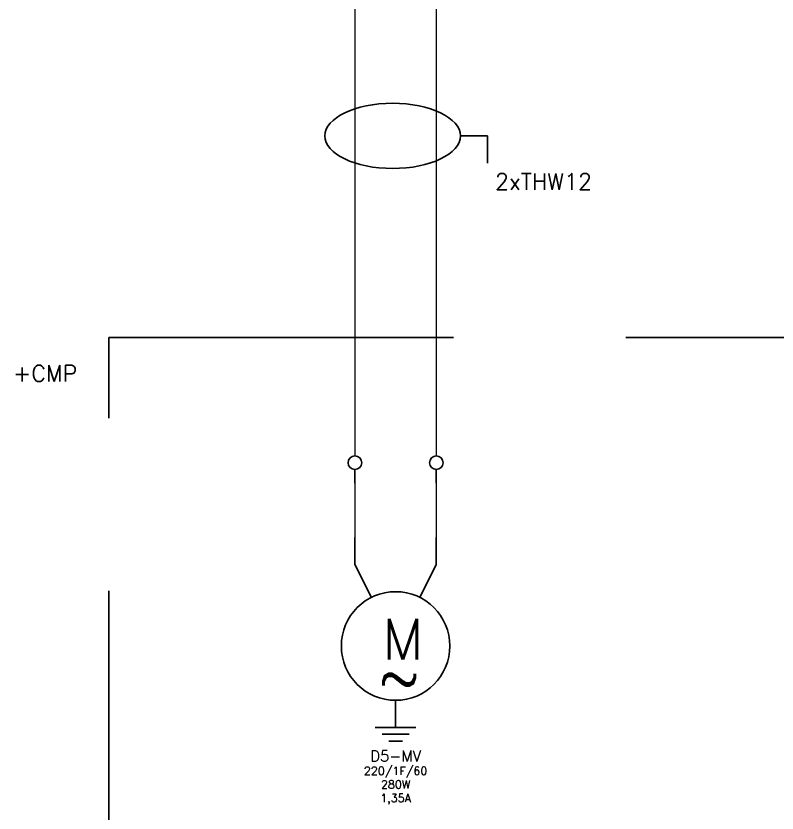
# Model space of a CAD drawing. Header units: inches. Extents: x 75782 to 87231, y -34126 to -18655.
# Drawn here: x 78975.5 to 79256, y -29908.2 to -29614.6 of the extents above; entities that cross this region are included whole.
import ezdxf
from ezdxf.enums import TextEntityAlignment as Align

# ---------------------------------------------------------------- set-up
doc = ezdxf.new("R2010")
doc.units = ezdxf.units.IN
doc.header["$MEASUREMENT"] = 0
doc.linetypes.add('DASHED', pattern=[19.05, 12.7, -6.35])
doc.layers.add('A-Cables 220V', color=6, linetype='Continuous', lineweight=18)
doc.layers.add('TEXTOS', color=7, linetype='Continuous')
doc.styles.get("Standard").update_dxf_attribs({"font": 'ROMANS.SHX'})

# ---------------------------------------------------------------- blocks, each defined once
blk = doc.blocks.new('2F motor')
for p, q in [((0, 0), (0, -10)), ((30, 0), (30, -10)), ((6.06, -22.11), (0, -10)), ((23.94, -22.11), (30, -10)), ((15, -60), (15, -70)), ((7.5, -70), (22.5, -70)), ((10, -72.5), (20, -72.5)), ((12.5, -75), (17.5, -75))]:
    blk.add_line(p, q)
blk.add_circle((15, -40), 20)
blk.add_text('M', height=15).set_placement((10, -45))
at = {"insert": (8.55, -43.83), "char_height": 15, "width": 78.3035, "attachment_point": 1}
blk.add_mtext('{\\Fsimplex|c0;~}', dxfattribs=at)
at = {"flags": 4}
for tag, height, p in [('NAME', 4, (15, -82.5)), ('VOLTAJE', 3, (15, -87.5)), ('HP', 3, (15, -92.5)), ('CURRENT', 3, (15, -97.5))]:
    blk.add_attdef(tag, text='', height=height, dxfattribs=at).set_placement(p, align=Align.CENTER)

msp = doc.modelspace()

# ---------------------------------------------------------------- linework, layer by layer
at = {"ltscale": 0.1}
for p, q in [((79139.32, -29658.75), (79149.32, -29658.75)), ((79149.32, -29658.75), (79149.32, -29668.75))]:
    msp.add_line(p, q, dxfattribs=at)
for p, q in [((79100.41, -29786.64), (79100.41, -29781.64)), ((79130.41, -29786.64), (79130.41, -29781.64))]:
    msp.add_line(p, q)
at = {"linetype": 'DASHED', "ltscale": 10}
msp.add_lwpolyline([(79009.7, -29733.01), (79896.56, -29733.01), (79896.56, -29953.26), (79009.7, -29953.26)], close=True, dxfattribs=at)
for centre in [(79100.41, -29779.14), (79130.41, -29779.14)]:
    msp.add_circle(centre, 2.5)
at = {"ltscale": 0.1}
msp.add_ellipse((79114.32, -29658.75), major_axis=(-25, 0), ratio=0.48, dxfattribs=at)
at = {"layer": 'A-Cables 220V'}
for p, q in [((79100.41, -29586.64), (79100.41, -29698.62)), ((79130.41, -29586.64), (79130.41, -29698.62)), ((79100.41, -29781.64), (79100.41, -29806.64)), ((79130.41, -29781.64), (79130.41, -29806.64))]:
    msp.add_line(p, q, dxfattribs=at)
at = {"layer": 'A-Cables 220V', "linetype": 'DASHED', "ltscale": 0.01}
for p, q in [((79100.41, -29698.62), (79100.41, -29702.51)), ((79130.41, -29698.62), (79130.41, -29702.51)), ((79100.41, -29702.51), (79100.41, -29776.64)), ((79130.41, -29702.51), (79130.41, -29776.64))]:
    msp.add_line(p, q, dxfattribs=at)

# ---------------------------------------------------------------- block references
ref = msp.add_blockref('2F motor', (79100.41, -29806.64))
ref.add_attrib('CURRENT', '1,35A', dxfattribs={"height": 3}).set_placement((79115.41, -29904.14), align=Align.CENTER)
ref.add_attrib('HP', '280W', dxfattribs={"height": 3}).set_placement((79115.41, -29899.14), align=Align.CENTER)
ref.add_attrib('VOLTAJE', '220/1F/60', dxfattribs={"height": 3}).set_placement((79115.41, -29894.14), align=Align.CENTER)
ref.add_attrib('NAME', 'D5-MV', dxfattribs={"height": 4}).set_placement((79115.41, -29889.14), align=Align.CENTER)

# ---------------------------------------------------------------- texts
at = {"layer": 'TEXTOS', "char_height": 6, "attachment_point": 1}
for s, width, insert in [('2xTHW12', 128.5107, (79152.03, -29672.58)), ('+CMP', 26.8858, (78974.46, -29743.26))]:
    msp.add_mtext_dynamic_manual_height_columns(s, width=width, gutter_width=1250, heights=[0], dxfattribs=dict(at, insert=insert))

doc.saveas('drawing.dxf')
